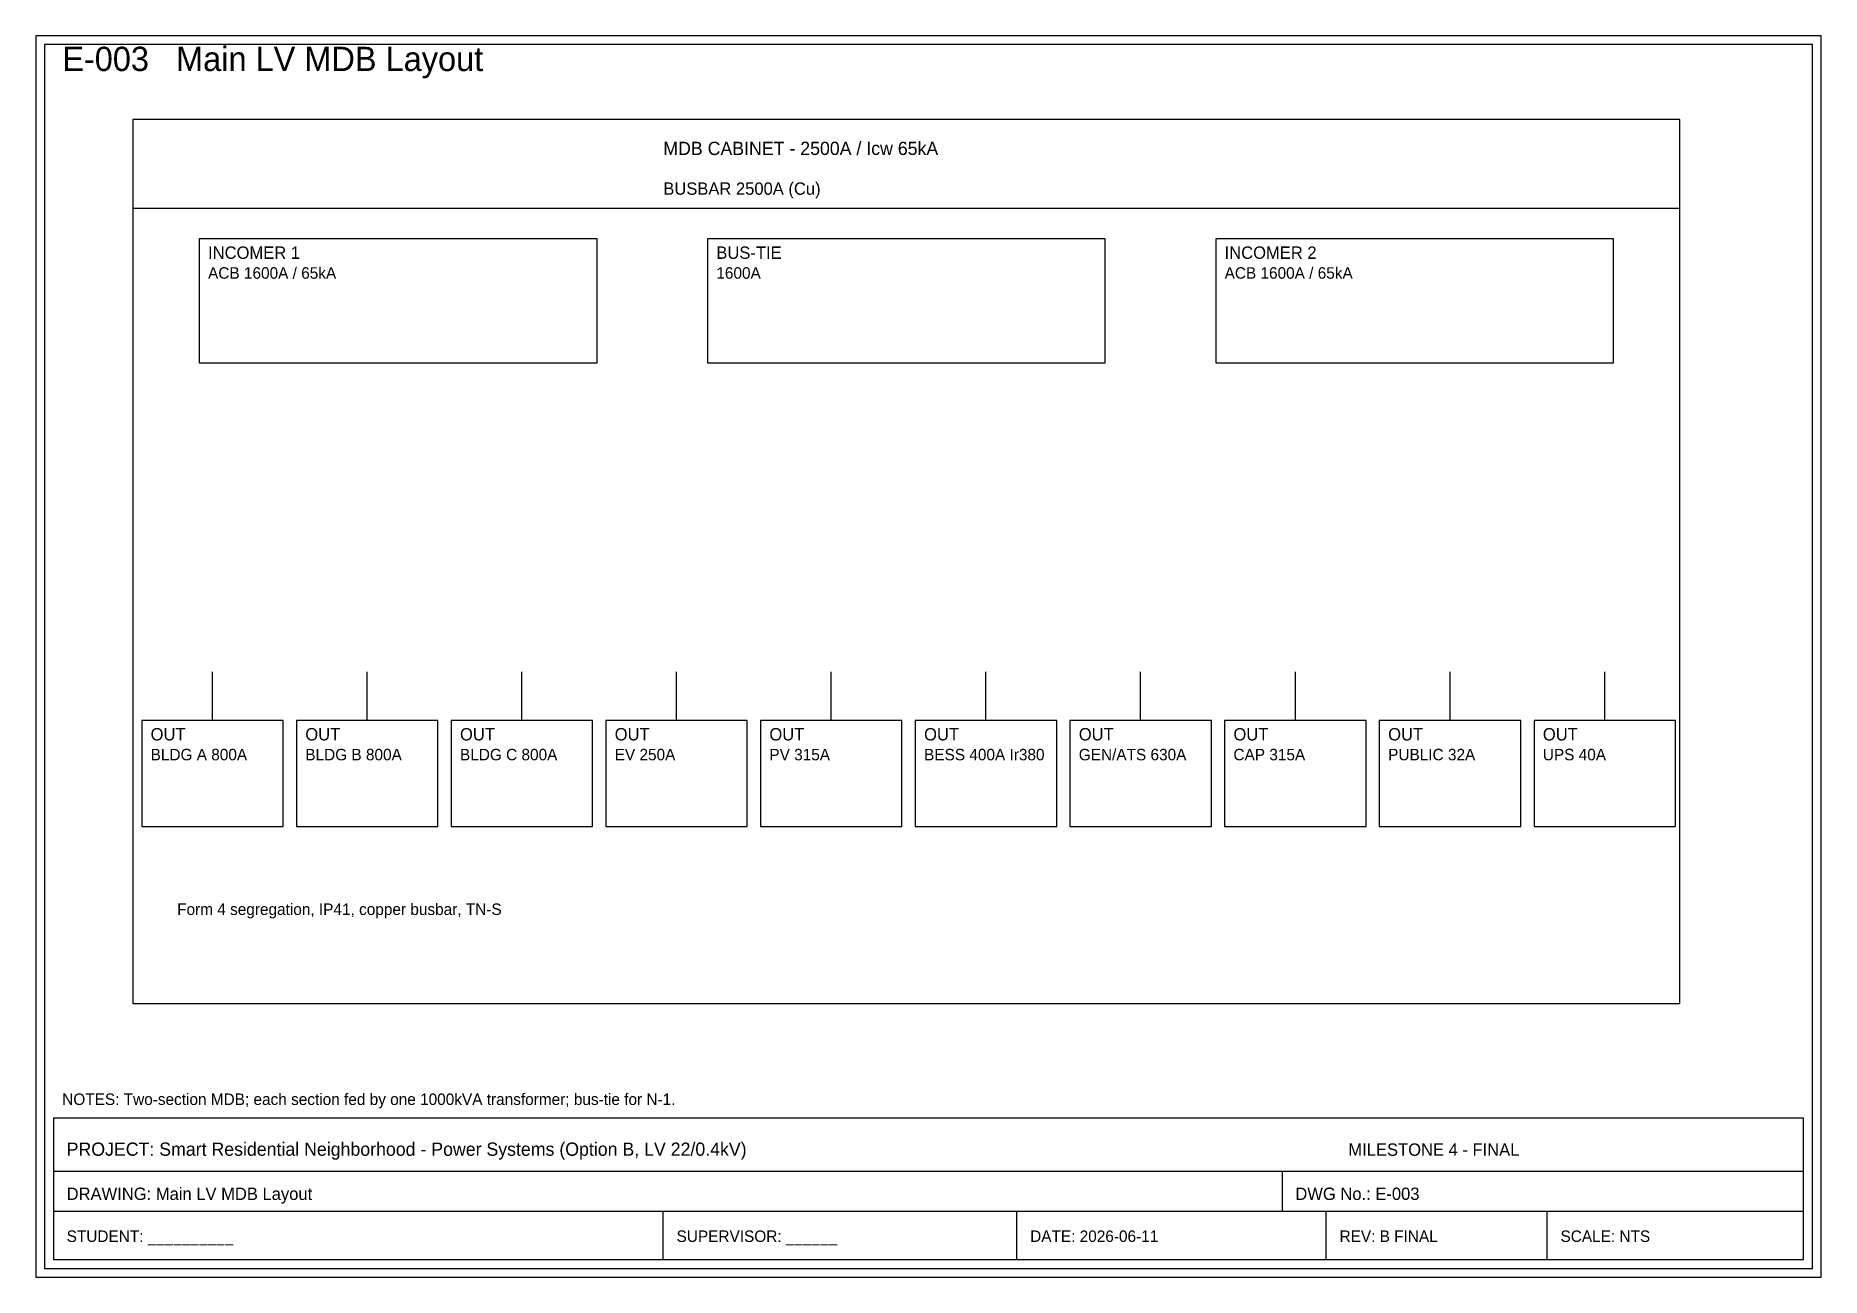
# Model space of a CAD drawing. Header units: millimetres. Extents: x 8 to 412, y 8 to 289.
import ezdxf

# ---------------------------------------------------------------- set-up
doc = ezdxf.new("R2010")
doc.units = ezdxf.units.MM
for name, color, linetype in [('E_CABLES', 3, 'CONTINUOUS'), ('E_DIMENSIONS', 8, 'CONTINUOUS'), ('E_POWER_FEEDERS', 5, 'CONTINUOUS'), ('E_POWER_MAIN', 1, 'CONTINUOUS'), ('E_PROTECTION', 30, 'CONTINUOUS'), ('E_TEXT', 7, 'CONTINUOUS'), ('E_TITLE_BLOCK', 7, 'CONTINUOUS')]:
    doc.layers.add(name, color=color, linetype=linetype)

msp = doc.modelspace()

# ---------------------------------------------------------------- linework, layer by layer
at = {"layer": 'E_CABLES'}
for p, q in [((48, 134), (48, 145)), ((83, 134), (83, 145)), ((118, 134), (118, 145)), ((153, 134), (153, 145)), ((188, 134), (188, 145)), ((223, 134), (223, 145)), ((258, 134), (258, 145)), ((293, 134), (293, 145)), ((328, 134), (328, 145)), ((363, 134), (363, 145))]:
    msp.add_line(p, q, dxfattribs=at)
at = {"layer": 'E_POWER_FEEDERS'}
for p, q in [((64, 134), (32, 134)), ((32, 134), (32, 110)), ((64, 110), (64, 134)), ((99, 134), (67, 134)), ((67, 134), (67, 110)), ((99, 110), (99, 134)), ((134, 134), (102, 134)), ((102, 134), (102, 110)), ((134, 110), (134, 134)), ((169, 134), (137, 134)), ((137, 134), (137, 110)), ((169, 110), (169, 134)), ((204, 134), (172, 134)), ((172, 134), (172, 110)), ((204, 110), (204, 134)), ((239, 134), (207, 134)), ((207, 134), (207, 110)), ((239, 110), (239, 134)), ((274, 134), (242, 134)), ((242, 134), (242, 110)), ((274, 110), (274, 134)), ((309, 134), (277, 134)), ((277, 134), (277, 110)), ((309, 110), (309, 134)), ((344, 134), (312, 134)), ((312, 134), (312, 110)), ((344, 110), (344, 134)), ((379, 134), (347, 134)), ((347, 134), (347, 110)), ((379, 110), (379, 134)), ((32, 110), (64, 110)), ((67, 110), (99, 110)), ((102, 110), (134, 110)), ((137, 110), (169, 110)), ((172, 110), (204, 110)), ((207, 110), (239, 110)), ((242, 110), (274, 110)), ((277, 110), (309, 110)), ((312, 110), (344, 110)), ((347, 110), (379, 110))]:
    msp.add_line(p, q, dxfattribs=at)
at = {"layer": 'E_POWER_MAIN'}
for p, q in [((380, 270), (30, 270)), ((30, 270), (30, 70)), ((380, 70), (380, 270)), ((30, 250), (380, 250)), ((30, 70), (380, 70))]:
    msp.add_line(p, q, dxfattribs=at)
at = {"layer": 'E_PROTECTION'}
for p, q in [((135, 243), (45, 243)), ((45, 243), (45, 215)), ((135, 215), (135, 243)), ((250, 243), (160, 243)), ((160, 243), (160, 215)), ((250, 215), (250, 243)), ((365, 243), (275, 243)), ((275, 243), (275, 215)), ((365, 215), (365, 243)), ((45, 215), (135, 215)), ((160, 215), (250, 215)), ((275, 215), (365, 215))]:
    msp.add_line(p, q, dxfattribs=at)
at = {"layer": 'E_TITLE_BLOCK'}
for p, q in [((412, 289), (8, 289)), ((8, 289), (8, 8)), ((410, 287), (10, 287)), ((10, 287), (10, 10)), ((410, 10), (410, 287)), ((412, 8), (412, 289)), ((408, 44), (12, 44)), ((12, 44), (12, 12)), ((408, 12), (408, 44)), ((12, 32), (408, 32)), ((290, 32), (290, 23)), ((12, 23), (408, 23)), ((150, 12), (150, 23)), ((230, 12), (230, 23)), ((300, 12), (300, 23)), ((350, 12), (350, 23)), ((10, 10), (410, 10)), ((12, 12), (408, 12)), ((8, 8), (412, 8))]:
    msp.add_line(p, q, dxfattribs=at)

# ---------------------------------------------------------------- texts
at = {"layer": 'E_DIMENSIONS'}
for s, p in [('Form 4 segregation, IP41, copper busbar, TN-S', (40, 90)), ('NOTES: Two-section MDB; each section fed by one 1000kVA transformer; bus-tie for N-1.', (14, 47))]:
    msp.add_text(s, height=2.6, dxfattribs=at).set_placement(p)
at = {"layer": 'E_POWER_MAIN'}
for s, height, p in [('MDB CABINET - 2500A / Icw 65kA', 3, (150, 262)), ('BUSBAR 2500A (Cu)', 2.8, (150, 253))]:
    msp.add_text(s, height=height, dxfattribs=at).set_placement(p)
at = {"layer": 'E_TEXT'}
for s, height, p in [('INCOMER 1', 2.8, (47, 238.5)), ('BUS-TIE', 2.8, (162, 238.5)), ('INCOMER 2', 2.8, (277, 238.5)), ('ACB 1600A / 65kA', 2.6, (47, 234)), ('1600A', 2.6, (162, 234)), ('ACB 1600A / 65kA', 2.6, (277, 234)), ('OUT', 2.8, (34, 129.5)), ('OUT', 2.8, (69, 129.5)), ('OUT', 2.8, (104, 129.5)), ('OUT', 2.8, (139, 129.5)), ('OUT', 2.8, (174, 129.5)), ('OUT', 2.8, (209, 129.5)), ('OUT', 2.8, (244, 129.5)), ('OUT', 2.8, (279, 129.5)), ('OUT', 2.8, (314, 129.5)), ('OUT', 2.8, (349, 129.5)), ('BLDG A 800A', 2.6, (34, 125)), ('BLDG B 800A', 2.6, (69, 125)), ('BLDG C 800A', 2.6, (104, 125)), ('EV 250A', 2.6, (139, 125)), ('PV 315A', 2.6, (174, 125)), ('BESS 400A Ir380', 2.6, (209, 125)), ('GEN/ATS 630A', 2.6, (244, 125)), ('CAP 315A', 2.6, (279, 125)), ('PUBLIC 32A', 2.6, (314, 125)), ('UPS 40A', 2.6, (349, 125))]:
    msp.add_text(s, height=height, dxfattribs=at).set_placement(p)
at = {"layer": 'E_TITLE_BLOCK'}
for s, height, p in [('E-003   Main LV MDB Layout', 5.5, (14, 281)), ('PROJECT: Smart Residential Neighborhood - Power Systems (Option B, LV 22/0.4kV)', 3, (15, 35.5)), ('MILESTONE 4 - FINAL', 2.8, (305, 35.5)), ('DRAWING: Main LV MDB Layout', 2.8, (15, 25.5)), ('DWG No.: E-003', 2.8, (293, 25.5)), ('STUDENT: __________', 2.6, (15, 16)), ('SUPERVISOR: ______', 2.6, (153, 16)), ('DATE: 2026-06-11', 2.6, (233, 16)), ('REV: B FINAL', 2.6, (303, 16)), ('SCALE: NTS', 2.6, (353, 16))]:
    msp.add_text(s, height=height, dxfattribs=at).set_placement(p)

doc.saveas('drawing.dxf')
